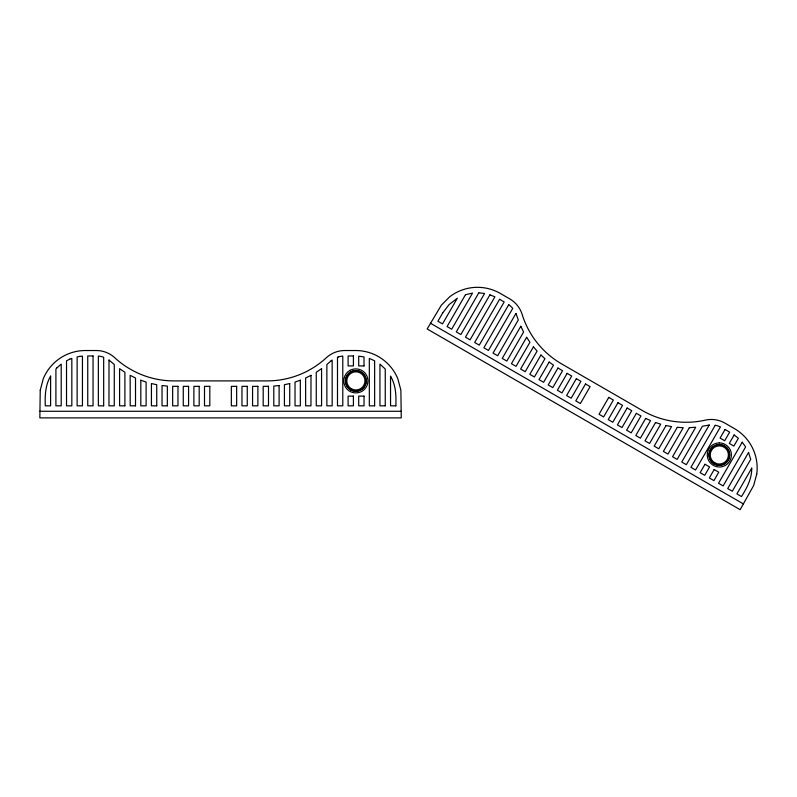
<?xml version="1.0" encoding="UTF-8"?>
<svg xmlns="http://www.w3.org/2000/svg" width="797" height="797" viewBox="0 0 797 797"><rect width="100%" height="100%" fill="white"/><g stroke="black" fill="none" stroke-linecap="round" stroke-linejoin="round"><path stroke-width="1.2" d="M39.85 411.272L401.26 411.272M430.46 323.243L743.452 503.953M50.619 376.134L50.6 405.832L45.29 405.832C44.901 395.72 45.27 385.061 50.619 376.134M109 360.045L108.97 405.832L114.28 405.832L114.28 364.518L109 360.045M140.82 380.219L140.82 405.832L146.12 405.832L146.12 382.062L140.82 380.219M310.999 375.337L310.95 405.832L305.64 405.832L305.64 377.997L310.999 375.337M40.239 390.171L39.85 417.887L401.26 417.887L400.871 390.171L397.833 378.744A45.559 45.559 0 0 0 356.08 350.531L344.792 350.531A27.218 27.218 0 0 0 334.87 352.404L333.315 353.071A27.218 27.218 0 0 0 326.322 357.763A87.172 87.172 0 0 1 313.161 367.786L308.379 370.545A87.172 87.172 0 0 1 265.919 380.896L175.191 380.896A87.172 87.172 0 0 1 132.73 370.545L127.948 367.786A87.172 87.172 0 0 1 114.788 357.763A27.218 27.218 0 0 0 107.794 353.071L106.24 352.404A27.218 27.218 0 0 0 96.317 350.531L85.03 350.531A45.559 45.559 0 0 0 43.277 378.744L40.239 390.171M751.73 468.158C751.91 478.569 746.899 487.983 741.499 496.541L736.906 493.891L751.73 468.158M756.751 474.066L753.673 485.483L740.144 509.682L427.152 328.982L441.349 305.161L449.697 296.793A45.559 45.559 0 0 1 499.958 293.236L509.741 298.875A27.218 27.218 0 0 1 517.392 305.46L518.409 306.815A27.218 27.218 0 0 1 522.125 314.377A87.172 87.172 0 0 0 528.501 329.629L531.26 334.421A87.172 87.172 0 0 0 562.861 364.618L641.426 409.977A87.172 87.172 0 0 0 683.378 422.241L688.897 422.241A87.172 87.172 0 0 0 705.305 420.139A27.218 27.218 0 0 1 713.713 419.571L715.397 419.78A27.218 27.218 0 0 1 724.921 423.117L734.704 428.756A45.559 45.559 0 0 1 756.751 474.066M526.638 337.28L511.435 363.711L516.028 366.361L529.945 342.252L526.638 337.28M709.22 425.04L686.347 464.701L681.754 462.041L702.406 426.265L709.22 425.04M442.684 312.972L437.892 321.251L442.494 323.911L457.358 298.198L449.11 304.554L442.684 312.972M465.488 294.691L447.087 326.561L451.68 329.211L472.531 293.107L465.488 294.691M478.798 292.858L456.282 331.871L460.875 334.521L484.576 293.475L478.798 292.858M489.926 294.83L465.468 337.171L470.071 339.831L494.897 296.823L489.926 294.83M499.589 299.303L474.663 342.481L479.256 345.131L504.192 301.953L499.589 299.303M508.725 304.703L483.859 347.791L488.451 350.441L512.74 308.379L512.262 307.821A21.778 21.778 0 0 0 509.273 305.092L508.725 304.703M515.958 313.46L493.044 353.101L497.647 355.751L518.299 319.976L515.958 313.46M520.81 326.242L502.24 358.401L506.832 361.061L523.609 332L520.81 326.242M533.432 346.844L520.62 369.021L525.223 371.671L537.098 351.088L533.432 346.844M540.954 355.034L529.816 374.321L534.408 376.981L544.969 358.69L540.954 355.034M549.153 362.067L539.011 379.631L543.604 382.281L553.477 365.175L549.153 362.067M557.97 368.025L548.197 384.941L552.799 387.591L562.543 370.715L557.97 368.025M567.135 373.365L557.392 390.241L561.985 392.901L571.728 376.025L567.135 373.365M576.331 378.675L566.587 395.551L571.18 398.201L580.923 381.325L576.331 378.675M585.516 383.985L575.773 400.861L580.375 403.511L590.119 386.635L585.516 383.985M608.769 397.404L599.025 414.281L603.618 416.931L613.361 400.054L608.769 397.404M617.964 402.714L608.221 419.591L612.813 422.241L622.557 405.364L617.964 402.714M627.149 408.014L617.406 424.901L622.009 427.551L631.752 410.674L627.149 408.014M636.345 413.324L626.601 430.201L631.194 432.861L640.957 415.944L636.345 413.324M645.67 418.405L635.787 435.511L640.389 438.161L650.531 420.597L645.67 418.405M655.542 422.53L644.982 440.821L649.575 443.471L660.713 424.183L655.542 422.53M666.063 425.538L654.178 446.121L658.77 448.781L671.572 426.594L666.063 425.538M677.291 427.322L663.363 451.431L667.966 454.081L683.248 427.7L677.291 427.322M689.335 427.69L672.558 456.741L677.151 459.391L695.721 427.232L689.335 427.69M715.228 425.289L690.939 467.351L695.542 470.001L720.418 426.923L719.811 426.644A21.778 21.778 0 0 0 715.945 425.419L715.228 425.289M704.986 464.252L700.135 472.661L704.727 475.311L709.589 466.903L704.986 464.252M725.061 429.483L720.089 438.091L724.682 440.751L729.663 432.133L725.061 429.483M714.182 469.553L709.33 477.961L713.923 480.621L718.774 472.213L714.182 469.553M734.157 434.963L729.285 443.401L733.878 446.051L738.371 438.27L734.157 434.963M742.216 442.225L718.515 483.271L723.118 485.931L745.633 446.918L742.216 442.225M748.562 452.467L727.711 488.581L732.304 491.231L750.714 459.361L748.562 452.467M56.926 367.845L55.91 369.021L55.91 405.832L61.21 405.832L61.21 364.139L56.926 367.845M331.074 360.872L326.87 364.518L326.87 405.832L332.18 405.832L332.15 360.045L331.074 360.872M349.843 370.446L347.343 372.368A12.065 12.065 0 0 0 347.343 389.434C351.875 394.027 359.865 394.027 364.408 389.434A12.065 12.065 0 0 0 364.408 372.368C360.613 368.613 354.476 367.806 349.843 370.446M321.57 368.692L316.26 372.279L316.26 405.832L321.57 405.832L321.57 368.692M69.827 359.128L66.52 360.782L66.52 405.832L71.83 405.832L71.83 358.441L69.827 359.128M338.177 357.016L337.49 357.265L337.49 405.832L342.79 405.832L342.79 356.08L342.132 356.139A21.778 21.778 0 0 0 338.177 357.016M300.33 380.219L295.029 382.062L295.029 405.832L300.339 405.832L300.33 380.219M289.719 383.556L284.419 384.712L284.419 405.832L289.719 405.832L289.719 383.556M79.869 356.369L77.13 356.926L77.13 405.832L82.44 405.832L82.44 356.179L79.869 356.369M279.109 385.549L273.799 386.077L273.799 405.832L279.109 405.832L279.109 385.549M719.332 442.883L716.204 443.301A12.065 12.065 0 0 0 707.676 458.076C709.31 464.332 716.224 468.327 722.461 466.614A12.065 12.065 0 0 0 730.988 451.829C729.584 446.689 724.672 442.913 719.332 442.883M268.499 386.296L263.189 386.346L263.189 405.832L268.499 405.832L268.499 386.296M93.05 355.97L87.75 355.97L87.75 405.832L93.05 405.832L93.05 355.97M353.41 355.97L348.1 355.97L348.1 365.923L353.41 365.923L353.41 355.97M364.02 365.923L358.71 365.923L358.71 356.179L364.02 356.926L364.02 365.923M177.97 386.346L172.66 386.296L172.66 405.832L177.97 405.832L177.97 386.346M188.58 386.346L183.27 386.346L183.27 405.832L188.58 405.832L188.58 386.346M199.19 386.346L193.89 386.346L193.89 405.832L199.19 405.832L199.19 386.346M209.81 386.346L204.5 386.346L204.5 405.832L209.81 405.832L209.81 386.346M236.649 386.346L231.349 386.346L231.349 405.832L236.649 405.832L236.649 386.346M247.269 386.346L241.959 386.346L241.959 405.832L247.269 405.832L247.269 386.346M257.879 386.346L252.569 386.346L252.569 405.832L257.879 405.832L257.879 386.346M353.41 396.119L348.1 396.119L348.1 405.832L353.41 405.832L353.41 396.119M364.02 396.119L358.71 396.119L358.71 405.832L364.02 405.832L364.02 396.119M103.67 405.832L98.36 405.832L98.36 356.08L99.017 356.139A21.778 21.778 0 0 1 102.982 357.016L103.67 357.265L103.67 405.832M124.9 405.832L119.59 405.832L119.59 368.692L124.9 372.279L124.9 405.832M135.51 405.832L130.2 405.832L130.16 375.337L135.51 377.997L135.51 405.832M156.74 405.832L151.43 405.832L151.43 383.556L156.74 384.712L156.74 405.832M167.35 405.832L162.04 405.832L162.04 385.549L167.35 386.077L167.35 405.832M374.64 405.832L369.33 405.832L369.33 358.441L374.64 360.782L374.64 405.832M385.25 405.832L379.94 405.832L379.94 364.139L385.25 369.021L385.25 405.832M395.86 405.832L390.56 405.832L390.53 376.134C395.89 385.061 396.258 395.72 395.86 405.832M350.67 389.912A10.411 10.411 0 0 0 366.281 380.896A10.411 10.411 0 0 0 350.67 371.88A10.411 10.411 0 0 0 350.67 389.912M348.658 388.119A10.212 10.212 0 0 0 365.733 383.546A10.212 10.212 0 0 0 353.23 371.043A10.212 10.212 0 0 0 348.658 388.119M351.328 388.767A9.086 9.086 0 0 0 364.956 380.896A9.086 9.086 0 0 0 351.328 373.036A9.086 9.086 0 0 0 351.328 388.767M714.122 463.974A10.411 10.411 0 0 0 729.743 454.957A10.411 10.411 0 0 0 714.122 445.941A10.411 10.411 0 0 0 714.122 463.974M714.232 463.794A10.212 10.212 0 0 0 729.544 454.957A10.212 10.212 0 0 0 714.232 446.121A10.212 10.212 0 0 0 714.232 463.794M714.789 462.828A9.086 9.086 0 0 0 728.418 454.957A9.086 9.086 0 0 0 714.789 447.087A9.086 9.086 0 0 0 714.789 462.828"/></g></svg>
